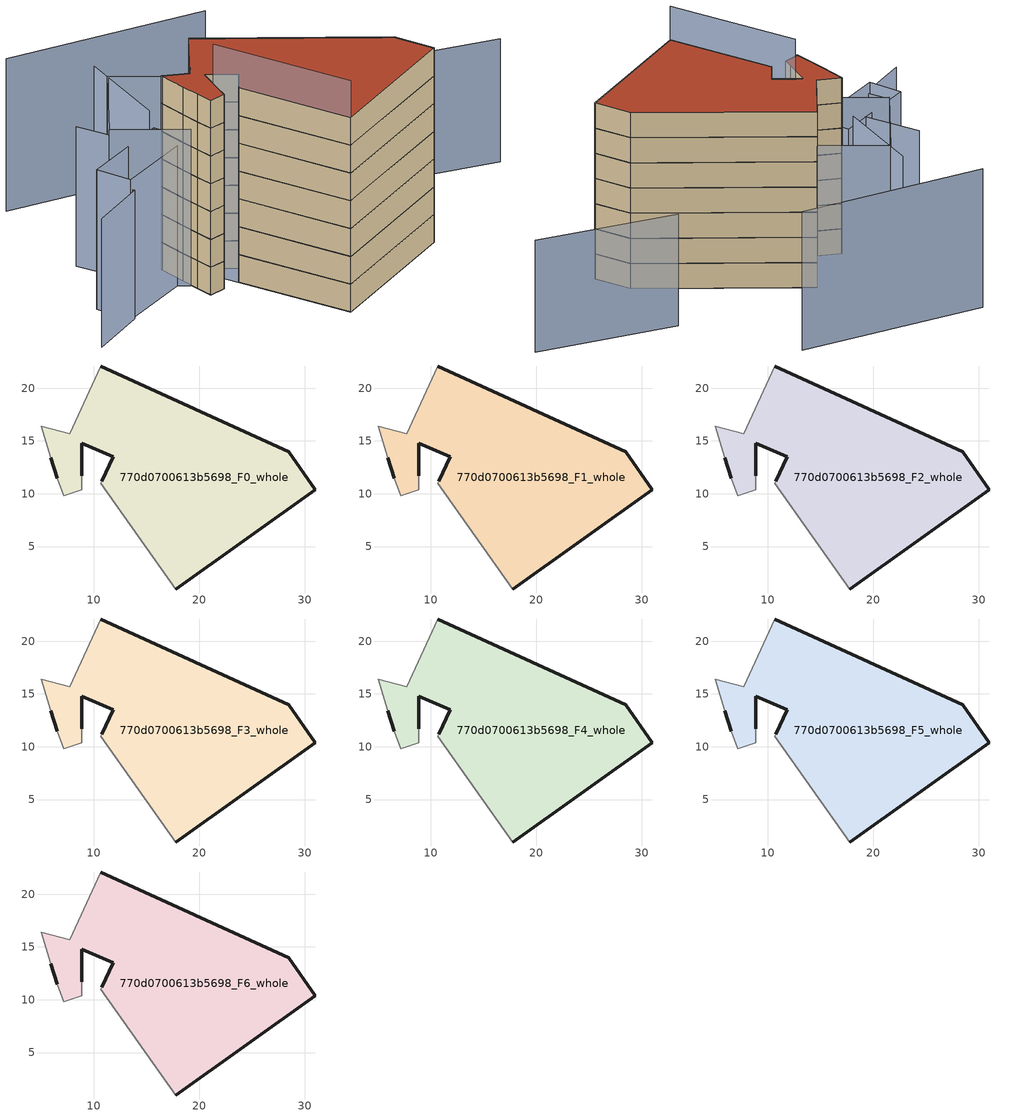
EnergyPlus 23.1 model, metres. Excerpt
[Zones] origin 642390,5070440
770d0700613b5698_F0_whole
 floor ground (EU_floor_Construction): 30.98,10.38 28.48,13.99 10.67,22.1 7.76,15.7 5.06,16.4 5.96,13.39 6.56,11.49 7.16,9.79 8.86,10.39 8.86,11.69 8.86,14.79 11.86,13.49 10.76,11.19 10.66,10.99 17.76,0.98 z0
 wall outside (EU_wall_Construction): 10.76,11.19 11.86,13.49 8.86,14.79 8.86,11.69 / 6.56,11.49 5.96,13.39 / 10.67,22.1 28.48,13.99 30.98,10.38 17.76,0.98 z0:3
 wall adiabatic (EU_wall_Construction): 17.76,0.98 10.66,10.99 10.76,11.19 / 8.86,11.69 8.86,10.39 7.16,9.79 6.56,11.49 / 5.96,13.39 5.06,16.4 7.76,15.7 10.67,22.1 z0:3
770d0700613b5698_F1_whole
 floor to 770d0700613b5698_F0_whole (EU_floor_Construction): 30.98,10.38 28.48,13.99 10.67,22.1 7.76,15.7 5.06,16.4 5.96,13.39 6.56,11.49 7.16,9.79 8.86,10.39 8.86,11.69 8.86,14.79 11.86,13.49 10.76,11.19 10.66,10.99 17.76,0.98 z3
 wall outside (EU_wall_Construction): 10.76,11.19 11.86,13.49 8.86,14.79 8.86,11.69 / 6.56,11.49 5.96,13.39 / 10.67,22.1 28.48,13.99 30.98,10.38 17.76,0.98 z3:6
 wall adiabatic (EU_wall_Construction): 17.76,0.98 10.66,10.99 10.76,11.19 / 8.86,11.69 8.86,10.39 7.16,9.79 6.56,11.49 / 5.96,13.39 5.06,16.4 7.76,15.7 10.67,22.1 z3:6
770d0700613b5698_F2_whole
 floor to 770d0700613b5698_F1_whole (EU_floor_Construction): 30.98,10.38 28.48,13.99 10.67,22.1 7.76,15.7 5.06,16.4 5.96,13.39 6.56,11.49 7.16,9.79 8.86,10.39 8.86,11.69 8.86,14.79 11.86,13.49 10.76,11.19 10.66,10.99 17.76,0.98 z6
 wall outside (EU_wall_Construction): 10.76,11.19 11.86,13.49 8.86,14.79 8.86,11.69 / 6.56,11.49 5.96,13.39 / 10.67,22.1 28.48,13.99 30.98,10.38 17.76,0.98 z6:9
 wall adiabatic (EU_wall_Construction): 17.76,0.98 10.66,10.99 10.76,11.19 / 8.86,11.69 8.86,10.39 7.16,9.79 6.56,11.49 / 5.96,13.39 5.06,16.4 7.76,15.7 10.67,22.1 z6:9
770d0700613b5698_F3_whole
 floor to 770d0700613b5698_F2_whole (EU_floor_Construction): 30.98,10.38 28.48,13.99 10.67,22.1 7.76,15.7 5.06,16.4 5.96,13.39 6.56,11.49 7.16,9.79 8.86,10.39 8.86,11.69 8.86,14.79 11.86,13.49 10.76,11.19 10.66,10.99 17.76,0.98 z9
 wall outside (EU_wall_Construction): 10.76,11.19 11.86,13.49 8.86,14.79 8.86,11.69 / 6.56,11.49 5.96,13.39 / 10.67,22.1 28.48,13.99 30.98,10.38 17.76,0.98 z9:12
 wall adiabatic (EU_wall_Construction): 17.76,0.98 10.66,10.99 10.76,11.19 / 8.86,11.69 8.86,10.39 7.16,9.79 6.56,11.49 / 5.96,13.39 5.06,16.4 7.76,15.7 10.67,22.1 z9:12
770d0700613b5698_F4_whole
 floor to 770d0700613b5698_F3_whole (EU_floor_Construction): 30.98,10.38 28.48,13.99 10.67,22.1 7.76,15.7 5.06,16.4 5.96,13.39 6.56,11.49 7.16,9.79 8.86,10.39 8.86,11.69 8.86,14.79 11.86,13.49 10.76,11.19 10.66,10.99 17.76,0.98 z12
 wall outside (EU_wall_Construction): 10.76,11.19 11.86,13.49 8.86,14.79 8.86,11.69 / 6.56,11.49 5.96,13.39 / 10.67,22.1 28.48,13.99 30.98,10.38 17.76,0.98 z12:15
 wall adiabatic (EU_wall_Construction): 17.76,0.98 10.66,10.99 10.76,11.19 / 8.86,11.69 8.86,10.39 7.16,9.79 6.56,11.49 / 5.96,13.39 5.06,16.4 7.76,15.7 10.67,22.1 z12:15
770d0700613b5698_F5_whole
 floor to 770d0700613b5698_F4_whole (EU_floor_Construction): 30.98,10.38 28.48,13.99 10.67,22.1 7.76,15.7 5.06,16.4 5.96,13.39 6.56,11.49 7.16,9.79 8.86,10.39 8.86,11.69 8.86,14.79 11.86,13.49 10.76,11.19 10.66,10.99 17.76,0.98 z15
 wall outside (EU_wall_Construction): 10.76,11.19 11.86,13.49 8.86,14.79 8.86,11.69 / 6.56,11.49 5.96,13.39 / 10.67,22.1 28.48,13.99 30.98,10.38 17.76,0.98 z15:18
 wall adiabatic (EU_wall_Construction): 17.76,0.98 10.66,10.99 10.76,11.19 / 8.86,11.69 8.86,10.39 7.16,9.79 6.56,11.49 / 5.96,13.39 5.06,16.4 7.76,15.7 10.67,22.1 z15:18
770d0700613b5698_F6_whole
 floor to 770d0700613b5698_F5_whole (EU_floor_Construction): 30.98,10.38 28.48,13.99 10.67,22.1 7.76,15.7 5.06,16.4 5.96,13.39 6.56,11.49 7.16,9.79 8.86,10.39 8.86,11.69 8.86,14.79 11.86,13.49 10.76,11.19 10.66,10.99 17.76,0.98 z18
 wall outside (EU_wall_Construction): 10.76,11.19 11.86,13.49 8.86,14.79 8.86,11.69 / 6.56,11.49 5.96,13.39 / 10.67,22.1 28.48,13.99 30.98,10.38 17.76,0.98 z18:21
 wall adiabatic (EU_wall_Construction): 17.76,0.98 10.66,10.99 10.76,11.19 / 8.86,11.69 8.86,10.39 7.16,9.79 6.56,11.49 / 5.96,13.39 5.06,16.4 7.76,15.7 10.67,22.1 z18:21
 roof outside (EU_roof_Construction): 28.48,13.99 30.98,10.38 17.76,0.98 10.66,10.99 10.76,11.19 11.86,13.49 8.86,14.79 8.86,11.69 8.86,10.39 7.16,9.79 6.56,11.49 5.96,13.39 5.06,16.4 7.76,15.7 10.67,22.1 z21
shading: 9.05,13.27 17.76,0.98 z0:25; 43.6,22.43 27.48,23.6 z0:13.3; -3.57,11.45 -1.45,8.49 / -1.45,8.49 -6.75,4.69 z0:13.9; -1.94,20.52 1.87,15.37 / 6.65,13.82 -1.89,8.55 / -1.89,8.55 -3.92,11.84 / -3.92,11.84 4.62,17.11 / 4.62,17.11 6.65,13.82 z0:15.1; 10.67,22.1 6.23,12.32 / 6.23,12.32 -0.85,15.53 / -0.85,15.53 3.58,25.31 / 3.58,25.31 10.67,22.1 z0:16.9; 3.43,27.91 4.31,17.55 z0:16.8; 18.02,34.09 -3.26,33.46 z0:16.5
[Building]
EU S2 Campaign: North Axis=0; Terrain=City; Solar Distribution=FullExterior
[Site:Location]
Lyon-Bron: Latitude=45.75; Longitude=5; Time Zone=1; Elevation=198
[SizingPeriod:WeatherFileDays]
AnnualSizingPeriod: Begin Month=1; Begin Day of Month=1; End Month=12; End Day of Month=31; Day of Week for Start Day=Monday; Use Weather File Daylight Saving Period=No; Use Weather File Rain and Snow Indicators=No
[MATERIAL]
EU_InternalMass_Material: Roughness=MediumRough; Thickness=0.1; Conductivity=1; Density=1800; Specific Heat=900; Thermal Absorptance=0.9; Solar Absorptance=0.7; Visible Absorptance=0.7
[MATERIAL:NOMASS] Roughness=MediumRough; Thermal Absorptance=0.9; Solar Absorptance=0.7; Visible Absorptance=0.7
Name | Thermal Resistance
EU_wall_NoMass | 0.776494
EU_roof_NoMass | 0.486893
EU_floor_NoMass | 0.421597
[CONSTRUCTION]
EU_wall_Construction: EU_wall_NoMass
EU_roof_Construction: EU_roof_NoMass
EU_floor_Construction: EU_floor_NoMass
EU_InternalMass_Construction: EU_InternalMass_Material
[ZONE] Type=1; Multiplier=1; Ceiling Height=autocalculate; Floor Area=autocalculate; Part of Total Floor Area=Yes
Name | Volume
770d0700613b5698_F0_whole | 780.784
770d0700613b5698_F1_whole; 770d0700613b5698_F2_whole; 770d0700613b5698_F3_whole; 770d0700613b5698_F4_whole; 770d0700613b5698_F5_whole; 770d0700613b5698_F6_whole | 780.787
[INTERNALMASS] Construction=EU_InternalMass_Construction; Surface Area=260.266
Name | Zone or ZoneList
770d0700613b5698_F0_whole_EU_InternalMass | 770d0700613b5698_F0_whole
770d0700613b5698_F1_whole_EU_InternalMass | 770d0700613b5698_F1_whole
770d0700613b5698_F2_whole_EU_InternalMass | 770d0700613b5698_F2_whole
770d0700613b5698_F3_whole_EU_InternalMass | 770d0700613b5698_F3_whole
770d0700613b5698_F4_whole_EU_InternalMass | 770d0700613b5698_F4_whole
770d0700613b5698_F5_whole_EU_InternalMass | 770d0700613b5698_F5_whole
770d0700613b5698_F6_whole_EU_InternalMass | 770d0700613b5698_F6_whole
[OTHEREQUIPMENT] Fuel Type=Electricity; Design Level Calculation Method=Watts/Area; Power per Zone Floor Area=1; Fraction Latent=0; Fraction Radiant=0; Fraction Lost=0; Carbon Dioxide Generation Rate=0; EndUse Subcategory=EU_Step8_InternalGains
Name | Zone or ZoneList or Space or SpaceList | Schedule
EU_Step8_InternalGain_770d0700613b5698_F0_whole_f000 | 770d0700613b5698_F0_whole | EU_Step8_GainSchedule_770d0700613b5698_F0_whole_f000
EU_Step8_InternalGain_770d0700613b5698_F1_whole_f000 | 770d0700613b5698_F1_whole | EU_Step8_GainSchedule_770d0700613b5698_F1_whole_f000
EU_Step8_InternalGain_770d0700613b5698_F2_whole_f000 | 770d0700613b5698_F2_whole | EU_Step8_GainSchedule_770d0700613b5698_F2_whole_f000
EU_Step8_InternalGain_770d0700613b5698_F3_whole_f000 | 770d0700613b5698_F3_whole | EU_Step8_GainSchedule_770d0700613b5698_F3_whole_f000
EU_Step8_InternalGain_770d0700613b5698_F4_whole_f000 | 770d0700613b5698_F4_whole | EU_Step8_GainSchedule_770d0700613b5698_F4_whole_f000
EU_Step8_InternalGain_770d0700613b5698_F5_whole_f000 | 770d0700613b5698_F5_whole | EU_Step8_GainSchedule_770d0700613b5698_F5_whole_f000
EU_Step8_InternalGain_770d0700613b5698_F6_whole_f000 | 770d0700613b5698_F6_whole | EU_Step8_GainSchedule_770d0700613b5698_F6_whole_f000
[ZONEVENTILATION:DESIGNFLOWRATE] Schedule=EU_AlwaysOn; Design Flow Rate Calculation Method=AirChanges/Hour; Air Changes per Hour=0.693814; Ventilation Type=Natural; Fan Pressure Rise=0; Fan Total Efficiency=1; Constant Term Coefficient=1; Temperature Term Coefficient=0; Velocity Term Coefficient=0; Velocity Squared Term Coefficient=0; Minimum Indoor Temperature=-100; Maximum Indoor Temperature=100; Delta Temperature=-100; Minimum Outdoor Temperature=-100; Maximum Outdoor Temperature=100; Maximum Wind Speed=40
Name | Zone or ZoneList or Space or SpaceList
EU_ConstantAir_770d0700613b5698_F0_whole | 770d0700613b5698_F0_whole
EU_ConstantAir_770d0700613b5698_F1_whole | 770d0700613b5698_F1_whole
EU_ConstantAir_770d0700613b5698_F2_whole | 770d0700613b5698_F2_whole
EU_ConstantAir_770d0700613b5698_F3_whole | 770d0700613b5698_F3_whole
EU_ConstantAir_770d0700613b5698_F4_whole | 770d0700613b5698_F4_whole
EU_ConstantAir_770d0700613b5698_F5_whole | 770d0700613b5698_F5_whole
EU_ConstantAir_770d0700613b5698_F6_whole | 770d0700613b5698_F6_whole
[HVACTEMPLATE:THERMOSTAT] Constant Heating Setpoint=20; Constant Cooling Setpoint=50
EU_HeatOnly_770d0700613b5698_F0_whole; EU_HeatOnly_770d0700613b5698_F1_whole; EU_HeatOnly_770d0700613b5698_F2_whole; EU_HeatOnly_770d0700613b5698_F3_whole; EU_HeatOnly_770d0700613b5698_F4_whole; EU_HeatOnly_770d0700613b5698_F5_whole; EU_HeatOnly_770d0700613b5698_F6_whole
[HVACTEMPLATE:ZONE:IDEALLOADSAIRSYSTEM] System Availability Schedule=EU_AlwaysOn; Maximum Heating Supply Air Temperature=50; Minimum Cooling Supply Air Temperature=13; Maximum Heating Supply Air Humidity Ratio=0.0156; Minimum Cooling Supply Air Humidity Ratio=0.0077; Heating Limit=NoLimit; Cooling Limit=NoLimit; Heating Availability Schedule=EU_AlwaysOn; Cooling Availability Schedule=EU_CoolingOff; Dehumidification Control Type=ConstantSensibleHeatRatio; Cooling Sensible Heat Ratio=0.7; Dehumidification Setpoint=60; Humidification Control Type=None; Humidification Setpoint=30; Outdoor Air Method=None; Outdoor Air Flow Rate per Person=0.00944; Outdoor Air Flow Rate per Zone Floor Area=0; Outdoor Air Flow Rate per Zone=0; Demand Controlled Ventilation Type=None; Outdoor Air Economizer Type=NoEconomizer; Heat Recovery Type=None; Sensible Heat Recovery Effectiveness=0.7; Latent Heat Recovery Effectiveness=0.65
Name | Template Thermostat
770d0700613b5698_F0_whole | EU_HeatOnly_770d0700613b5698_F0_whole
770d0700613b5698_F1_whole | EU_HeatOnly_770d0700613b5698_F1_whole
770d0700613b5698_F2_whole | EU_HeatOnly_770d0700613b5698_F2_whole
770d0700613b5698_F3_whole | EU_HeatOnly_770d0700613b5698_F3_whole
770d0700613b5698_F4_whole | EU_HeatOnly_770d0700613b5698_F4_whole
770d0700613b5698_F5_whole | EU_HeatOnly_770d0700613b5698_F5_whole
770d0700613b5698_F6_whole | EU_HeatOnly_770d0700613b5698_F6_whole
[SIZING:ZONE] Zone Cooling Design Supply Air Temperature Input Method=SupplyAirTemperature; Zone Cooling Design Supply Air Temperature=13; Zone Heating Design Supply Air Temperature Input Method=SupplyAirTemperature; Zone Heating Design Supply Air Temperature=50; Zone Cooling Design Supply Air Humidity Ratio=0.008; Zone Heating Design Supply Air Humidity Ratio=0.008; Cooling Design Air Flow Method=DesignDay; Cooling Design Air Flow Rate=0; Cooling Minimum Air Flow per Zone Floor Area=0.000762; Cooling Minimum Air Flow=0; Cooling Minimum Air Flow Fraction=0.2; Heating Design Air Flow Method=DesignDay; Heating Design Air Flow Rate=0; Heating Maximum Air Flow per Zone Floor Area=0.002032; Heating Maximum Air Flow=0.141576; Heating Maximum Air Flow Fraction=0.3; Account for Dedicated Outdoor Air System=No; Dedicated Outdoor Air System Control Strategy=NeutralSupplyAir; Dedicated Outdoor Air Low Setpoint Temperature for Design=autosize; Dedicated Outdoor Air High Setpoint Temperature for Design=autosize; Zone Load Sizing Method=Sensible Load Only No Latent Load; Zone Latent Cooling Design Supply Air Humidity Ratio Input Method=HumidityRatioDifference; Zone Cooling Design Supply Air Humidity Ratio Difference=0.005; Zone Latent Heating Design Supply Air Humidity Ratio Input Method=HumidityRatioDifference; Zone Humidification Design Supply Air Humidity Ratio Difference=0.005
770d0700613b5698_F0_whole; 770d0700613b5698_F1_whole; 770d0700613b5698_F2_whole; 770d0700613b5698_F3_whole; 770d0700613b5698_F4_whole; 770d0700613b5698_F5_whole; 770d0700613b5698_F6_whole
[SCHEDULE:CONSTANT]
Name | Hourly Value
EU_AlwaysOn | 1
EU_CoolingOff | 0
[SCHEDULE:FILE] Column Number=1; Rows to Skip at Top=0; Number of Hours of Data=8760; Column Separator=Comma; Interpolate to Timestep=No; Minutes per Item=60; Adjust Schedule for Daylight Savings=Yes
Name | File
EU_Step8_GainSchedule_770d0700613b5698_F0_whole_f000 | ../../schedules/770d0700613b5698/770d0700613b5698_F0_whole_f000_gain.csv
EU_Step8_GainSchedule_770d0700613b5698_F1_whole_f000 | ../../schedules/770d0700613b5698/770d0700613b5698_F1_whole_f000_gain.csv
EU_Step8_GainSchedule_770d0700613b5698_F2_whole_f000 | ../../schedules/770d0700613b5698/770d0700613b5698_F2_whole_f000_gain.csv
EU_Step8_GainSchedule_770d0700613b5698_F3_whole_f000 | ../../schedules/770d0700613b5698/770d0700613b5698_F3_whole_f000_gain.csv
EU_Step8_GainSchedule_770d0700613b5698_F4_whole_f000 | ../../schedules/770d0700613b5698/770d0700613b5698_F4_whole_f000_gain.csv
EU_Step8_GainSchedule_770d0700613b5698_F5_whole_f000 | ../../schedules/770d0700613b5698/770d0700613b5698_F5_whole_f000_gain.csv
EU_Step8_GainSchedule_770d0700613b5698_F6_whole_f000 | ../../schedules/770d0700613b5698/770d0700613b5698_F6_whole_f000_gain.csv
